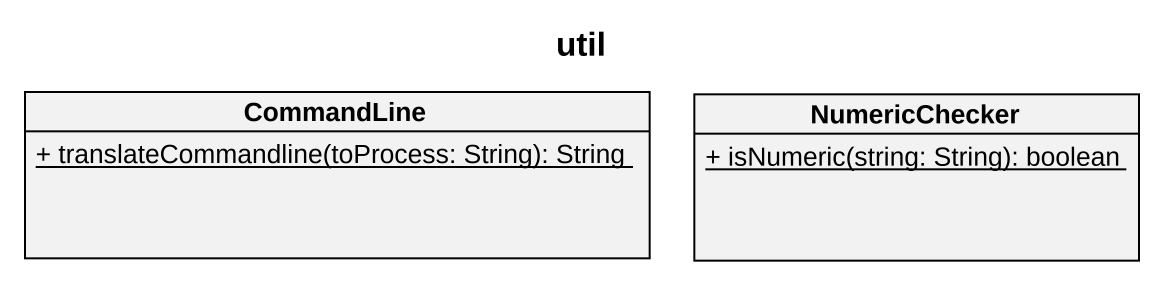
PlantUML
@startuml
title util
hide circle
hide empty members
skinparam classAttributeIconSize 0
class CommandLine {
  {static} + translateCommandline(toProcess: String): String
}
class NumericChecker {
  {static} + isNumeric(string: String): boolean
}
@enduml
